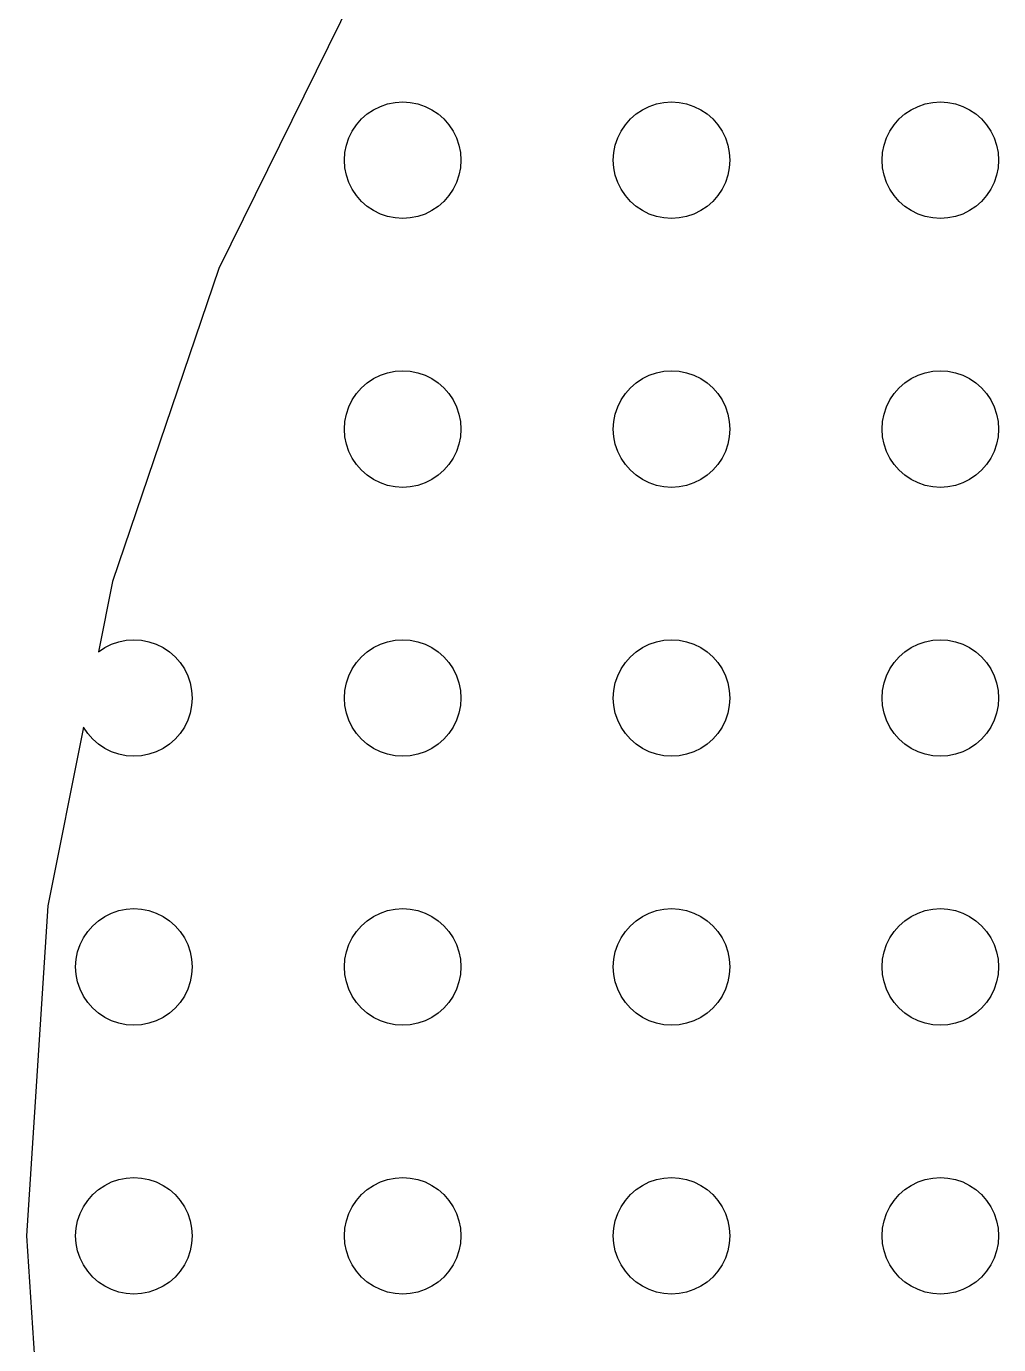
# Model space of a CAD drawing. Header units: metres. Extents: x -141 to 141, y -141 to 141.
# Drawn here: x -141 to -86.8, y -6.1 to 67.5 of the extents above; entities that cross this region are included whole.
import ezdxf

# ---------------------------------------------------------------- set-up
doc = ezdxf.new("R2010")
doc.units = ezdxf.units.M

msp = doc.modelspace()

# ---------------------------------------------------------------- linework, layer by layer
for p, q in [((-122.11, 70.5), (-130.267, 53.9584)), ((-120.424, 63.2222), (-120, 63.25)), ((-120, 63.25), (-119.576, 63.2222)), ((-105.424, 63.2222), (-105, 63.25)), ((-105, 63.25), (-104.576, 63.2222)), ((-90.4242, 63.2222), (-90, 63.25)), ((-90, 63.25), (-89.5758, 63.2222)), ((-122.298, 62.2981), (-121.978, 62.5784)), ((-121.978, 62.5784), (-121.625, 62.8146)), ((-121.625, 62.8146), (-121.244, 63.0026)), ((-121.244, 63.0026), (-120.841, 63.1393)), ((-120.841, 63.1393), (-120.424, 63.2222)), ((-119.576, 63.2222), (-119.159, 63.1393)), ((-119.159, 63.1393), (-118.756, 63.0026)), ((-118.756, 63.0026), (-118.375, 62.8146)), ((-118.375, 62.8146), (-118.022, 62.5784)), ((-118.022, 62.5784), (-117.702, 62.2981)), ((-107.298, 62.2981), (-106.978, 62.5784)), ((-106.978, 62.5784), (-106.625, 62.8146)), ((-106.625, 62.8146), (-106.244, 63.0026)), ((-106.244, 63.0026), (-105.841, 63.1393)), ((-105.841, 63.1393), (-105.424, 63.2222)), ((-104.576, 63.2222), (-104.159, 63.1393)), ((-104.159, 63.1393), (-103.756, 63.0026)), ((-103.756, 63.0026), (-103.375, 62.8146)), ((-103.375, 62.8146), (-103.022, 62.5784)), ((-103.022, 62.5784), (-102.702, 62.2981)), ((-92.2981, 62.2981), (-91.9785, 62.5784)), ((-91.9785, 62.5784), (-91.625, 62.8146)), ((-91.625, 62.8146), (-91.2437, 63.0026)), ((-91.2437, 63.0026), (-90.8412, 63.1393)), ((-90.8412, 63.1393), (-90.4242, 63.2222)), ((-89.5758, 63.2222), (-89.1588, 63.1393)), ((-89.1588, 63.1393), (-88.7563, 63.0026)), ((-88.7563, 63.0026), (-88.375, 62.8146)), ((-88.375, 62.8146), (-88.0215, 62.5784)), ((-88.0215, 62.5784), (-87.7019, 62.2981)), ((-122.815, 61.625), (-122.578, 61.9785)), ((-122.578, 61.9785), (-122.298, 62.2981)), ((-117.702, 62.2981), (-117.422, 61.9785)), ((-117.422, 61.9785), (-117.185, 61.625)), ((-107.815, 61.625), (-107.578, 61.9785)), ((-107.578, 61.9785), (-107.298, 62.2981)), ((-102.702, 62.2981), (-102.422, 61.9785)), ((-102.422, 61.9785), (-102.185, 61.625)), ((-92.8146, 61.625), (-92.5784, 61.9785)), ((-92.5784, 61.9785), (-92.2981, 62.2981)), ((-87.7019, 62.2981), (-87.4216, 61.9785)), ((-87.4216, 61.9785), (-87.1854, 61.625)), ((-123.139, 60.8412), (-123.003, 61.2437)), ((-123.003, 61.2437), (-122.815, 61.625)), ((-117.185, 61.625), (-116.997, 61.2437)), ((-116.997, 61.2437), (-116.861, 60.8412)), ((-108.139, 60.8412), (-108.003, 61.2437)), ((-108.003, 61.2437), (-107.815, 61.625)), ((-102.185, 61.625), (-101.997, 61.2437)), ((-101.997, 61.2437), (-101.861, 60.8412)), ((-93.1393, 60.8412), (-93.0026, 61.2437)), ((-93.0026, 61.2437), (-92.8146, 61.625)), ((-87.1854, 61.625), (-86.9974, 61.2437)), ((-86.9974, 61.2437), (-86.8607, 60.8412)), ((-123.25, 60), (-123.222, 60.4242)), ((-123.222, 60.4242), (-123.139, 60.8412)), ((-116.861, 60.8412), (-116.778, 60.4242)), ((-116.778, 60.4242), (-116.75, 60)), ((-108.25, 60), (-108.222, 60.4242)), ((-108.222, 60.4242), (-108.139, 60.8412)), ((-101.861, 60.8412), (-101.778, 60.4242)), ((-101.778, 60.4242), (-101.75, 60)), ((-93.25, 60), (-93.2222, 60.4242)), ((-93.2222, 60.4242), (-93.1393, 60.8412)), ((-86.8607, 60.8412), (-86.7778, 60.4242)), ((-86.7778, 60.4242), (-86.75, 60)), ((-123.222, 59.5758), (-123.25, 60)), ((-123.139, 59.1588), (-123.222, 59.5758)), ((-116.778, 59.5758), (-116.861, 59.1588)), ((-116.75, 60), (-116.778, 59.5758)), ((-108.222, 59.5758), (-108.25, 60)), ((-108.139, 59.1588), (-108.222, 59.5758)), ((-101.778, 59.5758), (-101.861, 59.1588)), ((-101.75, 60), (-101.778, 59.5758)), ((-93.2222, 59.5758), (-93.25, 60)), ((-93.1393, 59.1588), (-93.2222, 59.5758)), ((-86.7778, 59.5758), (-86.8607, 59.1588)), ((-86.75, 60), (-86.7778, 59.5758)), ((-123.003, 58.7563), (-123.139, 59.1588)), ((-116.861, 59.1588), (-116.997, 58.7563)), ((-108.003, 58.7563), (-108.139, 59.1588)), ((-101.861, 59.1588), (-101.997, 58.7563)), ((-93.0026, 58.7563), (-93.1393, 59.1588)), ((-86.8607, 59.1588), (-86.9974, 58.7563)), ((-122.815, 58.375), (-123.003, 58.7563)), ((-122.578, 58.0215), (-122.815, 58.375)), ((-117.185, 58.375), (-117.422, 58.0215)), ((-116.997, 58.7563), (-117.185, 58.375)), ((-107.815, 58.375), (-108.003, 58.7563)), ((-107.578, 58.0215), (-107.815, 58.375)), ((-102.185, 58.375), (-102.422, 58.0215)), ((-101.997, 58.7563), (-102.185, 58.375)), ((-92.8146, 58.375), (-93.0026, 58.7563)), ((-92.5784, 58.0215), (-92.8146, 58.375)), ((-87.1854, 58.375), (-87.4216, 58.0215)), ((-86.9974, 58.7563), (-87.1854, 58.375)), ((-122.298, 57.7019), (-122.578, 58.0215)), ((-121.978, 57.4216), (-122.298, 57.7019)), ((-121.625, 57.1854), (-121.978, 57.4216)), ((-118.022, 57.4216), (-118.375, 57.1854)), ((-117.702, 57.7019), (-118.022, 57.4216)), ((-117.422, 58.0215), (-117.702, 57.7019)), ((-107.298, 57.7019), (-107.578, 58.0215)), ((-106.978, 57.4216), (-107.298, 57.7019)), ((-106.625, 57.1854), (-106.978, 57.4216)), ((-103.022, 57.4216), (-103.375, 57.1854)), ((-102.702, 57.7019), (-103.022, 57.4216)), ((-102.422, 58.0215), (-102.702, 57.7019)), ((-92.2981, 57.7019), (-92.5784, 58.0215)), ((-91.9785, 57.4216), (-92.2981, 57.7019)), ((-91.625, 57.1854), (-91.9785, 57.4216)), ((-88.0215, 57.4216), (-88.375, 57.1854)), ((-87.7019, 57.7019), (-88.0215, 57.4216)), ((-87.4216, 58.0215), (-87.7019, 57.7019)), ((-121.244, 56.9974), (-121.625, 57.1854)), ((-120.841, 56.8607), (-121.244, 56.9974)), ((-120.424, 56.7778), (-120.841, 56.8607)), ((-120, 56.75), (-120.424, 56.7778)), ((-119.576, 56.7778), (-120, 56.75)), ((-119.159, 56.8607), (-119.576, 56.7778)), ((-118.756, 56.9974), (-119.159, 56.8607)), ((-118.375, 57.1854), (-118.756, 56.9974)), ((-106.244, 56.9974), (-106.625, 57.1854)), ((-105.841, 56.8607), (-106.244, 56.9974)), ((-105.424, 56.7778), (-105.841, 56.8607)), ((-105, 56.75), (-105.424, 56.7778)), ((-104.576, 56.7778), (-105, 56.75)), ((-104.159, 56.8607), (-104.576, 56.7778)), ((-103.756, 56.9974), (-104.159, 56.8607)), ((-103.375, 57.1854), (-103.756, 56.9974)), ((-91.2437, 56.9974), (-91.625, 57.1854)), ((-90.8412, 56.8607), (-91.2437, 56.9974)), ((-90.4242, 56.7778), (-90.8412, 56.8607)), ((-90, 56.75), (-90.4242, 56.7778)), ((-89.5758, 56.7778), (-90, 56.75)), ((-89.1588, 56.8607), (-89.5758, 56.7778)), ((-88.7563, 56.9974), (-89.1588, 56.8607)), ((-88.375, 57.1854), (-88.7563, 56.9974)), ((-130.267, 53.9584), (-136.196, 36.4935)), ((-121.978, 47.5784), (-121.625, 47.8146)), ((-121.625, 47.8146), (-121.244, 48.0026)), ((-121.244, 48.0026), (-120.841, 48.1393)), ((-120.841, 48.1393), (-120.424, 48.2222)), ((-120.424, 48.2222), (-120, 48.25)), ((-120, 48.25), (-119.576, 48.2222)), ((-119.576, 48.2222), (-119.159, 48.1393)), ((-119.159, 48.1393), (-118.756, 48.0026)), ((-118.756, 48.0026), (-118.375, 47.8146)), ((-118.375, 47.8146), (-118.022, 47.5784)), ((-106.978, 47.5784), (-106.625, 47.8146)), ((-106.625, 47.8146), (-106.244, 48.0026)), ((-106.244, 48.0026), (-105.841, 48.1393)), ((-105.841, 48.1393), (-105.424, 48.2222)), ((-105.424, 48.2222), (-105, 48.25)), ((-105, 48.25), (-104.576, 48.2222)), ((-104.576, 48.2222), (-104.159, 48.1393)), ((-104.159, 48.1393), (-103.756, 48.0026)), ((-103.756, 48.0026), (-103.375, 47.8146)), ((-103.375, 47.8146), (-103.022, 47.5784)), ((-91.9785, 47.5784), (-91.625, 47.8146)), ((-91.625, 47.8146), (-91.2437, 48.0026)), ((-91.2437, 48.0026), (-90.8412, 48.1393)), ((-90.8412, 48.1393), (-90.4242, 48.2222)), ((-90.4242, 48.2222), (-90, 48.25)), ((-90, 48.25), (-89.5758, 48.2222)), ((-89.5758, 48.2222), (-89.1588, 48.1393)), ((-89.1588, 48.1393), (-88.7563, 48.0026)), ((-88.7563, 48.0026), (-88.375, 47.8146)), ((-88.375, 47.8146), (-88.0215, 47.5784)), ((-122.578, 46.9785), (-122.298, 47.2981)), ((-122.298, 47.2981), (-121.978, 47.5784)), ((-118.022, 47.5784), (-117.702, 47.2981)), ((-117.702, 47.2981), (-117.422, 46.9785)), ((-107.578, 46.9785), (-107.298, 47.2981)), ((-107.298, 47.2981), (-106.978, 47.5784)), ((-103.022, 47.5784), (-102.702, 47.2981)), ((-102.702, 47.2981), (-102.422, 46.9785)), ((-92.5784, 46.9785), (-92.2981, 47.2981)), ((-92.2981, 47.2981), (-91.9785, 47.5784)), ((-88.0215, 47.5784), (-87.7019, 47.2981)), ((-87.7019, 47.2981), (-87.4216, 46.9785)), ((-123.003, 46.2437), (-122.815, 46.625)), ((-122.815, 46.625), (-122.578, 46.9785)), ((-117.422, 46.9785), (-117.185, 46.625)), ((-117.185, 46.625), (-116.997, 46.2437)), ((-108.003, 46.2437), (-107.815, 46.625)), ((-107.815, 46.625), (-107.578, 46.9785)), ((-102.422, 46.9785), (-102.185, 46.625)), ((-102.185, 46.625), (-101.997, 46.2437)), ((-93.0026, 46.2437), (-92.8146, 46.625)), ((-92.8146, 46.625), (-92.5784, 46.9785)), ((-87.4216, 46.9785), (-87.1854, 46.625)), ((-87.1854, 46.625), (-86.9974, 46.2437)), ((-123.222, 45.4242), (-123.139, 45.8412)), ((-123.139, 45.8412), (-123.003, 46.2437)), ((-116.997, 46.2437), (-116.861, 45.8412)), ((-116.861, 45.8412), (-116.778, 45.4242)), ((-108.222, 45.4242), (-108.139, 45.8412)), ((-108.139, 45.8412), (-108.003, 46.2437)), ((-101.997, 46.2437), (-101.861, 45.8412)), ((-101.861, 45.8412), (-101.778, 45.4242)), ((-93.2222, 45.4242), (-93.1393, 45.8412)), ((-93.1393, 45.8412), (-93.0026, 46.2437)), ((-86.9974, 46.2437), (-86.8607, 45.8412)), ((-86.8607, 45.8412), (-86.7778, 45.4242)), ((-123.25, 45), (-123.222, 45.4242)), ((-123.222, 44.5758), (-123.25, 45)), ((-116.778, 45.4242), (-116.75, 45)), ((-116.75, 45), (-116.778, 44.5758)), ((-108.25, 45), (-108.222, 45.4242)), ((-108.222, 44.5758), (-108.25, 45)), ((-101.778, 45.4242), (-101.75, 45)), ((-101.75, 45), (-101.778, 44.5758)), ((-93.25, 45), (-93.2222, 45.4242)), ((-93.2222, 44.5758), (-93.25, 45)), ((-86.7778, 45.4242), (-86.75, 45)), ((-86.75, 45), (-86.7778, 44.5758)), ((-123.139, 44.1588), (-123.222, 44.5758)), ((-123.003, 43.7563), (-123.139, 44.1588)), ((-116.861, 44.1588), (-116.997, 43.7563)), ((-116.778, 44.5758), (-116.861, 44.1588)), ((-108.139, 44.1588), (-108.222, 44.5758)), ((-108.003, 43.7563), (-108.139, 44.1588)), ((-101.861, 44.1588), (-101.997, 43.7563)), ((-101.778, 44.5758), (-101.861, 44.1588)), ((-93.1393, 44.1588), (-93.2222, 44.5758)), ((-93.0026, 43.7563), (-93.1393, 44.1588)), ((-86.8607, 44.1588), (-86.9974, 43.7563)), ((-86.7778, 44.5758), (-86.8607, 44.1588)), ((-122.815, 43.375), (-123.003, 43.7563)), ((-116.997, 43.7563), (-117.185, 43.375)), ((-107.815, 43.375), (-108.003, 43.7563)), ((-101.997, 43.7563), (-102.185, 43.375)), ((-92.8146, 43.375), (-93.0026, 43.7563)), ((-86.9974, 43.7563), (-87.1854, 43.375)), ((-122.578, 43.0215), (-122.815, 43.375)), ((-122.298, 42.7019), (-122.578, 43.0215)), ((-121.978, 42.4216), (-122.298, 42.7019)), ((-117.702, 42.7019), (-118.022, 42.4216)), ((-117.422, 43.0215), (-117.702, 42.7019)), ((-117.185, 43.375), (-117.422, 43.0215)), ((-107.578, 43.0215), (-107.815, 43.375)), ((-107.298, 42.7019), (-107.578, 43.0215)), ((-106.978, 42.4216), (-107.298, 42.7019)), ((-102.702, 42.7019), (-103.022, 42.4216)), ((-102.422, 43.0215), (-102.702, 42.7019)), ((-102.185, 43.375), (-102.422, 43.0215)), ((-92.5784, 43.0215), (-92.8146, 43.375)), ((-92.2981, 42.7019), (-92.5784, 43.0215)), ((-91.9785, 42.4216), (-92.2981, 42.7019)), ((-87.7019, 42.7019), (-88.0215, 42.4216)), ((-87.4216, 43.0215), (-87.7019, 42.7019)), ((-87.1854, 43.375), (-87.4216, 43.0215)), ((-121.625, 42.1854), (-121.978, 42.4216)), ((-121.244, 41.9974), (-121.625, 42.1854)), ((-120.841, 41.8607), (-121.244, 41.9974)), ((-118.756, 41.9974), (-119.159, 41.8607)), ((-118.375, 42.1854), (-118.756, 41.9974)), ((-118.022, 42.4216), (-118.375, 42.1854)), ((-106.625, 42.1854), (-106.978, 42.4216)), ((-106.244, 41.9974), (-106.625, 42.1854)), ((-105.841, 41.8607), (-106.244, 41.9974)), ((-103.756, 41.9974), (-104.159, 41.8607)), ((-103.375, 42.1854), (-103.756, 41.9974)), ((-103.022, 42.4216), (-103.375, 42.1854)), ((-91.625, 42.1854), (-91.9785, 42.4216)), ((-91.2437, 41.9974), (-91.625, 42.1854)), ((-90.8412, 41.8607), (-91.2437, 41.9974)), ((-88.7563, 41.9974), (-89.1588, 41.8607)), ((-88.375, 42.1854), (-88.7563, 41.9974)), ((-88.0215, 42.4216), (-88.375, 42.1854)), ((-120.424, 41.7778), (-120.841, 41.8607)), ((-120, 41.75), (-120.424, 41.7778)), ((-119.576, 41.7778), (-120, 41.75)), ((-119.159, 41.8607), (-119.576, 41.7778)), ((-105.424, 41.7778), (-105.841, 41.8607)), ((-105, 41.75), (-105.424, 41.7778)), ((-104.576, 41.7778), (-105, 41.75)), ((-104.159, 41.8607), (-104.576, 41.7778)), ((-90.4242, 41.7778), (-90.8412, 41.8607)), ((-90, 41.75), (-90.4242, 41.7778)), ((-89.5758, 41.7778), (-90, 41.75)), ((-89.1588, 41.8607), (-89.5758, 41.7778)), ((-136.196, 36.4935), (-136.974, 32.5816)), ((-136.244, 33.0026), (-135.841, 33.1393)), ((-135.841, 33.1393), (-135.424, 33.2222)), ((-135.424, 33.2222), (-135, 33.25)), ((-135, 33.25), (-134.576, 33.2222)), ((-134.576, 33.2222), (-134.159, 33.1393)), ((-134.159, 33.1393), (-133.756, 33.0026)), ((-121.244, 33.0026), (-120.841, 33.1393)), ((-120.841, 33.1393), (-120.424, 33.2222)), ((-120.424, 33.2222), (-120, 33.25)), ((-120, 33.25), (-119.576, 33.2222)), ((-119.576, 33.2222), (-119.159, 33.1393)), ((-119.159, 33.1393), (-118.756, 33.0026)), ((-106.244, 33.0026), (-105.841, 33.1393)), ((-105.841, 33.1393), (-105.424, 33.2222)), ((-105.424, 33.2222), (-105, 33.25)), ((-105, 33.25), (-104.576, 33.2222)), ((-104.576, 33.2222), (-104.159, 33.1393)), ((-104.159, 33.1393), (-103.756, 33.0026)), ((-91.2437, 33.0026), (-90.8412, 33.1393)), ((-90.8412, 33.1393), (-90.4242, 33.2222)), ((-90.4242, 33.2222), (-90, 33.25)), ((-90, 33.25), (-89.5758, 33.2222)), ((-89.5758, 33.2222), (-89.1588, 33.1393)), ((-89.1588, 33.1393), (-88.7563, 33.0026)), ((-136.974, 32.5816), (-136.625, 32.8146)), ((-136.625, 32.8146), (-136.244, 33.0026)), ((-133.756, 33.0026), (-133.375, 32.8146)), ((-133.375, 32.8146), (-133.022, 32.5784)), ((-133.022, 32.5784), (-132.702, 32.2981)), ((-122.298, 32.2981), (-121.978, 32.5784)), ((-121.978, 32.5784), (-121.625, 32.8146)), ((-121.625, 32.8146), (-121.244, 33.0026)), ((-118.756, 33.0026), (-118.375, 32.8146)), ((-118.375, 32.8146), (-118.022, 32.5784)), ((-118.022, 32.5784), (-117.702, 32.2981)), ((-107.298, 32.2981), (-106.978, 32.5784)), ((-106.978, 32.5784), (-106.625, 32.8146)), ((-106.625, 32.8146), (-106.244, 33.0026)), ((-103.756, 33.0026), (-103.375, 32.8146)), ((-103.375, 32.8146), (-103.022, 32.5784)), ((-103.022, 32.5784), (-102.702, 32.2981)), ((-92.2981, 32.2981), (-91.9785, 32.5784)), ((-91.9785, 32.5784), (-91.625, 32.8146)), ((-91.625, 32.8146), (-91.2437, 33.0026)), ((-88.7563, 33.0026), (-88.375, 32.8146)), ((-88.375, 32.8146), (-88.0215, 32.5784)), ((-88.0215, 32.5784), (-87.7019, 32.2981)), ((-132.702, 32.2981), (-132.422, 31.9785)), ((-132.422, 31.9785), (-132.185, 31.625)), ((-132.185, 31.625), (-131.997, 31.2437)), ((-123.003, 31.2437), (-122.815, 31.625)), ((-122.815, 31.625), (-122.578, 31.9785)), ((-122.578, 31.9785), (-122.298, 32.2981)), ((-117.702, 32.2981), (-117.422, 31.9785)), ((-117.422, 31.9785), (-117.185, 31.625)), ((-117.185, 31.625), (-116.997, 31.2437)), ((-108.003, 31.2437), (-107.815, 31.625)), ((-107.815, 31.625), (-107.578, 31.9785)), ((-107.578, 31.9785), (-107.298, 32.2981)), ((-102.702, 32.2981), (-102.422, 31.9785)), ((-102.422, 31.9785), (-102.185, 31.625)), ((-102.185, 31.625), (-101.997, 31.2437)), ((-93.0026, 31.2437), (-92.8146, 31.625)), ((-92.8146, 31.625), (-92.5784, 31.9785)), ((-92.5784, 31.9785), (-92.2981, 32.2981)), ((-87.7019, 32.2981), (-87.4216, 31.9785)), ((-87.4216, 31.9785), (-87.1854, 31.625)), ((-87.1854, 31.625), (-86.9974, 31.2437)), ((-131.997, 31.2437), (-131.861, 30.8412)), ((-123.139, 30.8412), (-123.003, 31.2437)), ((-116.997, 31.2437), (-116.861, 30.8412)), ((-108.139, 30.8412), (-108.003, 31.2437)), ((-101.997, 31.2437), (-101.861, 30.8412)), ((-93.1393, 30.8412), (-93.0026, 31.2437)), ((-86.9974, 31.2437), (-86.8607, 30.8412)), ((-131.861, 30.8412), (-131.778, 30.4242)), ((-131.778, 30.4242), (-131.75, 30)), ((-123.25, 30), (-123.222, 30.4242)), ((-123.222, 30.4242), (-123.139, 30.8412)), ((-116.861, 30.8412), (-116.778, 30.4242)), ((-116.778, 30.4242), (-116.75, 30)), ((-108.25, 30), (-108.222, 30.4242)), ((-108.222, 30.4242), (-108.139, 30.8412)), ((-101.861, 30.8412), (-101.778, 30.4242)), ((-101.778, 30.4242), (-101.75, 30)), ((-93.25, 30), (-93.2222, 30.4242)), ((-93.2222, 30.4242), (-93.1393, 30.8412)), ((-86.8607, 30.8412), (-86.7778, 30.4242)), ((-86.7778, 30.4242), (-86.75, 30)), ((-131.778, 29.5758), (-131.861, 29.1588)), ((-131.75, 30), (-131.778, 29.5758)), ((-123.222, 29.5758), (-123.25, 30)), ((-123.139, 29.1588), (-123.222, 29.5758)), ((-116.778, 29.5758), (-116.861, 29.1588)), ((-116.75, 30), (-116.778, 29.5758)), ((-108.222, 29.5758), (-108.25, 30)), ((-108.139, 29.1588), (-108.222, 29.5758)), ((-101.778, 29.5758), (-101.861, 29.1588)), ((-101.75, 30), (-101.778, 29.5758)), ((-93.2222, 29.5758), (-93.25, 30)), ((-93.1393, 29.1588), (-93.2222, 29.5758)), ((-86.7778, 29.5758), (-86.8607, 29.1588)), ((-86.75, 30), (-86.7778, 29.5758)), ((-131.997, 28.7563), (-132.185, 28.375)), ((-131.861, 29.1588), (-131.997, 28.7563)), ((-123.003, 28.7563), (-123.139, 29.1588)), ((-122.815, 28.375), (-123.003, 28.7563)), ((-116.997, 28.7563), (-117.185, 28.375)), ((-116.861, 29.1588), (-116.997, 28.7563)), ((-108.003, 28.7563), (-108.139, 29.1588)), ((-107.815, 28.375), (-108.003, 28.7563)), ((-101.997, 28.7563), (-102.185, 28.375)), ((-101.861, 29.1588), (-101.997, 28.7563)), ((-93.0026, 28.7563), (-93.1393, 29.1588)), ((-92.8146, 28.375), (-93.0026, 28.7563)), ((-86.9974, 28.7563), (-87.1854, 28.375)), ((-86.8607, 29.1588), (-86.9974, 28.7563)), ((-137.811, 28.3702), (-139.794, 18.4042)), ((-137.578, 28.0215), (-137.811, 28.3702)), ((-137.298, 27.7019), (-137.578, 28.0215)), ((-132.422, 28.0215), (-132.702, 27.7019)), ((-132.185, 28.375), (-132.422, 28.0215)), ((-122.578, 28.0215), (-122.815, 28.375)), ((-122.298, 27.7019), (-122.578, 28.0215)), ((-117.422, 28.0215), (-117.702, 27.7019)), ((-117.185, 28.375), (-117.422, 28.0215)), ((-107.578, 28.0215), (-107.815, 28.375)), ((-107.298, 27.7019), (-107.578, 28.0215)), ((-102.422, 28.0215), (-102.702, 27.7019)), ((-102.185, 28.375), (-102.422, 28.0215)), ((-92.5784, 28.0215), (-92.8146, 28.375)), ((-92.2981, 27.7019), (-92.5784, 28.0215)), ((-87.4216, 28.0215), (-87.7019, 27.7019)), ((-87.1854, 28.375), (-87.4216, 28.0215)), ((-136.978, 27.4216), (-137.298, 27.7019)), ((-136.625, 27.1854), (-136.978, 27.4216)), ((-133.022, 27.4216), (-133.375, 27.1854)), ((-132.702, 27.7019), (-133.022, 27.4216)), ((-121.978, 27.4216), (-122.298, 27.7019)), ((-121.625, 27.1854), (-121.978, 27.4216)), ((-118.022, 27.4216), (-118.375, 27.1854)), ((-117.702, 27.7019), (-118.022, 27.4216)), ((-106.978, 27.4216), (-107.298, 27.7019)), ((-106.625, 27.1854), (-106.978, 27.4216)), ((-103.022, 27.4216), (-103.375, 27.1854)), ((-102.702, 27.7019), (-103.022, 27.4216)), ((-91.9785, 27.4216), (-92.2981, 27.7019)), ((-91.625, 27.1854), (-91.9785, 27.4216)), ((-88.0215, 27.4216), (-88.375, 27.1854)), ((-87.7019, 27.7019), (-88.0215, 27.4216)), ((-136.244, 26.9974), (-136.625, 27.1854)), ((-135.841, 26.8607), (-136.244, 26.9974)), ((-135.424, 26.7778), (-135.841, 26.8607)), ((-135, 26.75), (-135.424, 26.7778)), ((-134.576, 26.7778), (-135, 26.75)), ((-134.159, 26.8607), (-134.576, 26.7778)), ((-133.756, 26.9974), (-134.159, 26.8607)), ((-133.375, 27.1854), (-133.756, 26.9974)), ((-121.244, 26.9974), (-121.625, 27.1854)), ((-120.841, 26.8607), (-121.244, 26.9974)), ((-120.424, 26.7778), (-120.841, 26.8607)), ((-120, 26.75), (-120.424, 26.7778)), ((-119.576, 26.7778), (-120, 26.75)), ((-119.159, 26.8607), (-119.576, 26.7778)), ((-118.756, 26.9974), (-119.159, 26.8607)), ((-118.375, 27.1854), (-118.756, 26.9974)), ((-106.244, 26.9974), (-106.625, 27.1854)), ((-105.841, 26.8607), (-106.244, 26.9974)), ((-105.424, 26.7778), (-105.841, 26.8607)), ((-105, 26.75), (-105.424, 26.7778)), ((-104.576, 26.7778), (-105, 26.75)), ((-104.159, 26.8607), (-104.576, 26.7778)), ((-103.756, 26.9974), (-104.159, 26.8607)), ((-103.375, 27.1854), (-103.756, 26.9974)), ((-91.2437, 26.9974), (-91.625, 27.1854)), ((-90.8412, 26.8607), (-91.2437, 26.9974)), ((-90.4242, 26.7778), (-90.8412, 26.8607)), ((-90, 26.75), (-90.4242, 26.7778)), ((-89.5758, 26.7778), (-90, 26.75)), ((-89.1588, 26.8607), (-89.5758, 26.7778)), ((-88.7563, 26.9974), (-89.1588, 26.8607)), ((-88.375, 27.1854), (-88.7563, 26.9974)), ((-139.794, 18.4042), (-141, 0)), ((-136.978, 17.5784), (-136.625, 17.8146)), ((-136.625, 17.8146), (-136.244, 18.0026)), ((-136.244, 18.0026), (-135.841, 18.1393)), ((-135.841, 18.1393), (-135.424, 18.2222)), ((-135.424, 18.2222), (-135, 18.25)), ((-135, 18.25), (-134.576, 18.2222)), ((-134.576, 18.2222), (-134.159, 18.1393)), ((-134.159, 18.1393), (-133.756, 18.0026)), ((-133.756, 18.0026), (-133.375, 17.8146)), ((-133.375, 17.8146), (-133.022, 17.5784)), ((-121.978, 17.5784), (-121.625, 17.8146)), ((-121.625, 17.8146), (-121.244, 18.0026)), ((-121.244, 18.0026), (-120.841, 18.1393)), ((-120.841, 18.1393), (-120.424, 18.2222)), ((-120.424, 18.2222), (-120, 18.25)), ((-120, 18.25), (-119.576, 18.2222)), ((-119.576, 18.2222), (-119.159, 18.1393)), ((-119.159, 18.1393), (-118.756, 18.0026)), ((-118.756, 18.0026), (-118.375, 17.8146)), ((-118.375, 17.8146), (-118.022, 17.5784)), ((-106.978, 17.5784), (-106.625, 17.8146)), ((-106.625, 17.8146), (-106.244, 18.0026)), ((-106.244, 18.0026), (-105.841, 18.1393)), ((-105.841, 18.1393), (-105.424, 18.2222)), ((-105.424, 18.2222), (-105, 18.25)), ((-105, 18.25), (-104.576, 18.2222)), ((-104.576, 18.2222), (-104.159, 18.1393)), ((-104.159, 18.1393), (-103.756, 18.0026)), ((-103.756, 18.0026), (-103.375, 17.8146)), ((-103.375, 17.8146), (-103.022, 17.5784)), ((-91.9785, 17.5784), (-91.625, 17.8146)), ((-91.625, 17.8146), (-91.2437, 18.0026)), ((-91.2437, 18.0026), (-90.8412, 18.1393)), ((-90.8412, 18.1393), (-90.4242, 18.2222)), ((-90.4242, 18.2222), (-90, 18.25)), ((-90, 18.25), (-89.5758, 18.2222)), ((-89.5758, 18.2222), (-89.1588, 18.1393)), ((-89.1588, 18.1393), (-88.7563, 18.0026)), ((-88.7563, 18.0026), (-88.375, 17.8146)), ((-88.375, 17.8146), (-88.0215, 17.5784)), ((-137.815, 16.625), (-137.578, 16.9785)), ((-137.578, 16.9785), (-137.298, 17.2981)), ((-137.298, 17.2981), (-136.978, 17.5784)), ((-133.022, 17.5784), (-132.702, 17.2981)), ((-132.702, 17.2981), (-132.422, 16.9785)), ((-132.422, 16.9785), (-132.185, 16.625)), ((-122.815, 16.625), (-122.578, 16.9785)), ((-122.578, 16.9785), (-122.298, 17.2981)), ((-122.298, 17.2981), (-121.978, 17.5784)), ((-118.022, 17.5784), (-117.702, 17.2981)), ((-117.702, 17.2981), (-117.422, 16.9785)), ((-117.422, 16.9785), (-117.185, 16.625)), ((-107.815, 16.625), (-107.578, 16.9785)), ((-107.578, 16.9785), (-107.298, 17.2981)), ((-107.298, 17.2981), (-106.978, 17.5784)), ((-103.022, 17.5784), (-102.702, 17.2981)), ((-102.702, 17.2981), (-102.422, 16.9785)), ((-102.422, 16.9785), (-102.185, 16.625)), ((-92.8146, 16.625), (-92.5784, 16.9785)), ((-92.5784, 16.9785), (-92.2981, 17.2981)), ((-92.2981, 17.2981), (-91.9785, 17.5784)), ((-88.0215, 17.5784), (-87.7019, 17.2981)), ((-87.7019, 17.2981), (-87.4216, 16.9785)), ((-87.4216, 16.9785), (-87.1854, 16.625)), ((-138.139, 15.8412), (-138.003, 16.2437)), ((-138.003, 16.2437), (-137.815, 16.625)), ((-132.185, 16.625), (-131.997, 16.2437)), ((-131.997, 16.2437), (-131.861, 15.8412)), ((-123.139, 15.8412), (-123.003, 16.2437)), ((-123.003, 16.2437), (-122.815, 16.625)), ((-117.185, 16.625), (-116.997, 16.2437)), ((-116.997, 16.2437), (-116.861, 15.8412)), ((-108.139, 15.8412), (-108.003, 16.2437)), ((-108.003, 16.2437), (-107.815, 16.625)), ((-102.185, 16.625), (-101.997, 16.2437)), ((-101.997, 16.2437), (-101.861, 15.8412)), ((-93.1393, 15.8412), (-93.0026, 16.2437)), ((-93.0026, 16.2437), (-92.8146, 16.625)), ((-87.1854, 16.625), (-86.9974, 16.2437)), ((-86.9974, 16.2437), (-86.8607, 15.8412)), ((-138.222, 15.4242), (-138.139, 15.8412)), ((-131.861, 15.8412), (-131.778, 15.4242)), ((-123.222, 15.4242), (-123.139, 15.8412)), ((-116.861, 15.8412), (-116.778, 15.4242)), ((-108.222, 15.4242), (-108.139, 15.8412)), ((-101.861, 15.8412), (-101.778, 15.4242)), ((-93.2222, 15.4242), (-93.1393, 15.8412)), ((-86.8607, 15.8412), (-86.7778, 15.4242)), ((-138.25, 15), (-138.222, 15.4242)), ((-138.222, 14.5758), (-138.25, 15)), ((-131.778, 15.4242), (-131.75, 15)), ((-131.75, 15), (-131.778, 14.5758)), ((-123.25, 15), (-123.222, 15.4242)), ((-123.222, 14.5758), (-123.25, 15)), ((-116.778, 15.4242), (-116.75, 15)), ((-116.75, 15), (-116.778, 14.5758)), ((-108.25, 15), (-108.222, 15.4242)), ((-108.222, 14.5758), (-108.25, 15)), ((-101.778, 15.4242), (-101.75, 15)), ((-101.75, 15), (-101.778, 14.5758)), ((-93.25, 15), (-93.2222, 15.4242)), ((-93.2222, 14.5758), (-93.25, 15)), ((-86.7778, 15.4242), (-86.75, 15)), ((-86.75, 15), (-86.7778, 14.5758)), ((-138.139, 14.1588), (-138.222, 14.5758)), ((-138.003, 13.7563), (-138.139, 14.1588)), ((-131.861, 14.1588), (-131.997, 13.7563)), ((-131.778, 14.5758), (-131.861, 14.1588)), ((-123.139, 14.1588), (-123.222, 14.5758)), ((-123.003, 13.7563), (-123.139, 14.1588)), ((-116.861, 14.1588), (-116.997, 13.7563)), ((-116.778, 14.5758), (-116.861, 14.1588)), ((-108.139, 14.1588), (-108.222, 14.5758)), ((-108.003, 13.7563), (-108.139, 14.1588)), ((-101.861, 14.1588), (-101.997, 13.7563)), ((-101.778, 14.5758), (-101.861, 14.1588)), ((-93.1393, 14.1588), (-93.2222, 14.5758)), ((-93.0026, 13.7563), (-93.1393, 14.1588)), ((-86.8607, 14.1588), (-86.9974, 13.7563)), ((-86.7778, 14.5758), (-86.8607, 14.1588)), ((-137.815, 13.375), (-138.003, 13.7563)), ((-137.578, 13.0215), (-137.815, 13.375)), ((-132.185, 13.375), (-132.422, 13.0215)), ((-131.997, 13.7563), (-132.185, 13.375)), ((-122.815, 13.375), (-123.003, 13.7563)), ((-122.578, 13.0215), (-122.815, 13.375)), ((-117.185, 13.375), (-117.422, 13.0215)), ((-116.997, 13.7563), (-117.185, 13.375)), ((-107.815, 13.375), (-108.003, 13.7563)), ((-107.578, 13.0215), (-107.815, 13.375)), ((-102.185, 13.375), (-102.422, 13.0215)), ((-101.997, 13.7563), (-102.185, 13.375)), ((-92.8146, 13.375), (-93.0026, 13.7563)), ((-92.5784, 13.0215), (-92.8146, 13.375)), ((-87.1854, 13.375), (-87.4216, 13.0215)), ((-86.9974, 13.7563), (-87.1854, 13.375)), ((-137.298, 12.7019), (-137.578, 13.0215)), ((-136.978, 12.4216), (-137.298, 12.7019)), ((-132.702, 12.7019), (-133.022, 12.4216)), ((-132.422, 13.0215), (-132.702, 12.7019)), ((-122.298, 12.7019), (-122.578, 13.0215)), ((-121.978, 12.4216), (-122.298, 12.7019)), ((-117.702, 12.7019), (-118.022, 12.4216)), ((-117.422, 13.0215), (-117.702, 12.7019)), ((-107.298, 12.7019), (-107.578, 13.0215)), ((-106.978, 12.4216), (-107.298, 12.7019)), ((-102.702, 12.7019), (-103.022, 12.4216)), ((-102.422, 13.0215), (-102.702, 12.7019)), ((-92.2981, 12.7019), (-92.5784, 13.0215)), ((-91.9785, 12.4216), (-92.2981, 12.7019)), ((-87.7019, 12.7019), (-88.0215, 12.4216)), ((-87.4216, 13.0215), (-87.7019, 12.7019)), ((-136.625, 12.1854), (-136.978, 12.4216)), ((-136.244, 11.9974), (-136.625, 12.1854)), ((-135.841, 11.8607), (-136.244, 11.9974)), ((-135.424, 11.7778), (-135.841, 11.8607)), ((-135, 11.75), (-135.424, 11.7778)), ((-134.576, 11.7778), (-135, 11.75)), ((-134.159, 11.8607), (-134.576, 11.7778)), ((-133.756, 11.9974), (-134.159, 11.8607)), ((-133.375, 12.1854), (-133.756, 11.9974)), ((-133.022, 12.4216), (-133.375, 12.1854)), ((-121.625, 12.1854), (-121.978, 12.4216)), ((-121.244, 11.9974), (-121.625, 12.1854)), ((-120.841, 11.8607), (-121.244, 11.9974)), ((-120.424, 11.7778), (-120.841, 11.8607)), ((-120, 11.75), (-120.424, 11.7778)), ((-119.576, 11.7778), (-120, 11.75)), ((-119.159, 11.8607), (-119.576, 11.7778)), ((-118.756, 11.9974), (-119.159, 11.8607)), ((-118.375, 12.1854), (-118.756, 11.9974)), ((-118.022, 12.4216), (-118.375, 12.1854)), ((-106.625, 12.1854), (-106.978, 12.4216)), ((-106.244, 11.9974), (-106.625, 12.1854)), ((-105.841, 11.8607), (-106.244, 11.9974)), ((-105.424, 11.7778), (-105.841, 11.8607)), ((-105, 11.75), (-105.424, 11.7778)), ((-104.576, 11.7778), (-105, 11.75)), ((-104.159, 11.8607), (-104.576, 11.7778)), ((-103.756, 11.9974), (-104.159, 11.8607)), ((-103.375, 12.1854), (-103.756, 11.9974)), ((-103.022, 12.4216), (-103.375, 12.1854)), ((-91.625, 12.1854), (-91.9785, 12.4216)), ((-91.2437, 11.9974), (-91.625, 12.1854)), ((-90.8412, 11.8607), (-91.2437, 11.9974)), ((-90.4242, 11.7778), (-90.8412, 11.8607)), ((-90, 11.75), (-90.4242, 11.7778)), ((-89.5758, 11.7778), (-90, 11.75)), ((-89.1588, 11.8607), (-89.5758, 11.7778)), ((-88.7563, 11.9974), (-89.1588, 11.8607)), ((-88.375, 12.1854), (-88.7563, 11.9974)), ((-88.0215, 12.4216), (-88.375, 12.1854)), ((-136.625, 2.81458), (-136.244, 3.00259)), ((-136.244, 3.00259), (-135.841, 3.13925)), ((-135.841, 3.13925), (-135.424, 3.22218)), ((-135.424, 3.22218), (-135, 3.25)), ((-135, 3.25), (-134.576, 3.22218)), ((-134.576, 3.22218), (-134.159, 3.13925)), ((-134.159, 3.13925), (-133.756, 3.00259)), ((-133.756, 3.00259), (-133.375, 2.81458)), ((-121.625, 2.81458), (-121.244, 3.00259)), ((-121.244, 3.00259), (-120.841, 3.13925)), ((-120.841, 3.13925), (-120.424, 3.22218)), ((-120.424, 3.22218), (-120, 3.25)), ((-120, 3.25), (-119.576, 3.22218)), ((-119.576, 3.22218), (-119.159, 3.13925)), ((-119.159, 3.13925), (-118.756, 3.00259)), ((-118.756, 3.00259), (-118.375, 2.81458)), ((-106.625, 2.81458), (-106.244, 3.00259)), ((-106.244, 3.00259), (-105.841, 3.13925)), ((-105.841, 3.13925), (-105.424, 3.22218)), ((-105.424, 3.22218), (-105, 3.25)), ((-105, 3.25), (-104.576, 3.22218)), ((-104.576, 3.22218), (-104.159, 3.13925)), ((-104.159, 3.13925), (-103.756, 3.00259)), ((-103.756, 3.00259), (-103.375, 2.81458)), ((-91.625, 2.81458), (-91.2437, 3.00259)), ((-91.2437, 3.00259), (-90.8412, 3.13925)), ((-90.8412, 3.13925), (-90.4242, 3.22218)), ((-90.4242, 3.22218), (-90, 3.25)), ((-90, 3.25), (-89.5758, 3.22218)), ((-89.5758, 3.22218), (-89.1588, 3.13925)), ((-89.1588, 3.13925), (-88.7563, 3.00259)), ((-88.7563, 3.00259), (-88.375, 2.81458)), ((-137.578, 1.97847), (-137.298, 2.2981)), ((-137.298, 2.2981), (-136.978, 2.57838)), ((-136.978, 2.57838), (-136.625, 2.81458)), ((-133.375, 2.81458), (-133.022, 2.57838)), ((-133.022, 2.57838), (-132.702, 2.2981)), ((-132.702, 2.2981), (-132.422, 1.97847)), ((-122.578, 1.97847), (-122.298, 2.2981)), ((-122.298, 2.2981), (-121.978, 2.57838)), ((-121.978, 2.57838), (-121.625, 2.81458)), ((-118.375, 2.81458), (-118.022, 2.57838)), ((-118.022, 2.57838), (-117.702, 2.2981)), ((-117.702, 2.2981), (-117.422, 1.97847)), ((-107.578, 1.97847), (-107.298, 2.2981)), ((-107.298, 2.2981), (-106.978, 2.57838)), ((-106.978, 2.57838), (-106.625, 2.81458)), ((-103.375, 2.81458), (-103.022, 2.57838)), ((-103.022, 2.57838), (-102.702, 2.2981)), ((-102.702, 2.2981), (-102.422, 1.97847)), ((-92.5784, 1.97847), (-92.2981, 2.2981)), ((-92.2981, 2.2981), (-91.9785, 2.57838)), ((-91.9785, 2.57838), (-91.625, 2.81458)), ((-88.375, 2.81458), (-88.0215, 2.57838)), ((-88.0215, 2.57838), (-87.7019, 2.2981)), ((-87.7019, 2.2981), (-87.4216, 1.97847)), ((-138.003, 1.24371), (-137.815, 1.625)), ((-137.815, 1.625), (-137.578, 1.97847)), ((-132.422, 1.97847), (-132.185, 1.625)), ((-132.185, 1.625), (-131.997, 1.24371)), ((-123.003, 1.24371), (-122.815, 1.625)), ((-122.815, 1.625), (-122.578, 1.97847)), ((-117.422, 1.97847), (-117.185, 1.625)), ((-117.185, 1.625), (-116.997, 1.24371)), ((-108.003, 1.24371), (-107.815, 1.625)), ((-107.815, 1.625), (-107.578, 1.97847)), ((-102.422, 1.97847), (-102.185, 1.625)), ((-102.185, 1.625), (-101.997, 1.24371)), ((-93.0026, 1.24371), (-92.8146, 1.625)), ((-92.8146, 1.625), (-92.5784, 1.97847)), ((-87.4216, 1.97847), (-87.1854, 1.625)), ((-87.1854, 1.625), (-86.9974, 1.24371)), ((-138.222, 0.42421), (-138.139, 0.84116)), ((-138.139, 0.84116), (-138.003, 1.24371)), ((-131.997, 1.24371), (-131.861, 0.84116)), ((-131.861, 0.84116), (-131.778, 0.42421)), ((-123.222, 0.42421), (-123.139, 0.84116)), ((-123.139, 0.84116), (-123.003, 1.24371)), ((-116.997, 1.24371), (-116.861, 0.84116)), ((-116.861, 0.84116), (-116.778, 0.42421)), ((-108.222, 0.42421), (-108.139, 0.84116)), ((-108.139, 0.84116), (-108.003, 1.24371)), ((-101.997, 1.24371), (-101.861, 0.84116)), ((-101.861, 0.84116), (-101.778, 0.42421)), ((-93.2222, 0.42421), (-93.1393, 0.84116)), ((-93.1393, 0.84116), (-93.0026, 1.24371)), ((-86.9974, 1.24371), (-86.8607, 0.84116)), ((-86.8607, 0.84116), (-86.7778, 0.42421)), ((-141, 0), (-139.794, -18.4042)), ((-138.25, 0), (-138.222, 0.42421)), ((-138.222, -0.42421), (-138.25, 0)), ((-131.778, 0.42421), (-131.75, 0)), ((-131.75, 0), (-131.778, -0.42421)), ((-123.25, 0), (-123.222, 0.42421)), ((-123.222, -0.42421), (-123.25, 0)), ((-116.778, 0.42421), (-116.75, 0)), ((-116.75, 0), (-116.778, -0.42421)), ((-108.25, 0), (-108.222, 0.42421)), ((-108.222, -0.42421), (-108.25, 0)), ((-101.778, 0.42421), (-101.75, 0)), ((-101.75, 0), (-101.778, -0.42421)), ((-93.25, 0), (-93.2222, 0.42421)), ((-93.2222, -0.42421), (-93.25, 0)), ((-86.7778, 0.42421), (-86.75, 0)), ((-86.75, 0), (-86.7778, -0.42421)), ((-138.139, -0.84116), (-138.222, -0.42421)), ((-131.778, -0.42421), (-131.861, -0.84116)), ((-123.139, -0.84116), (-123.222, -0.42421)), ((-116.778, -0.42421), (-116.861, -0.84116)), ((-108.139, -0.84116), (-108.222, -0.42421)), ((-101.778, -0.42421), (-101.861, -0.84116)), ((-93.1393, -0.84116), (-93.2222, -0.42421)), ((-86.7778, -0.42421), (-86.8607, -0.84116)), ((-138.003, -1.24371), (-138.139, -0.84116)), ((-137.815, -1.625), (-138.003, -1.24371)), ((-131.997, -1.24371), (-132.185, -1.625)), ((-131.861, -0.84116), (-131.997, -1.24371)), ((-123.003, -1.24371), (-123.139, -0.84116)), ((-122.815, -1.625), (-123.003, -1.24371)), ((-116.997, -1.24371), (-117.185, -1.625)), ((-116.861, -0.84116), (-116.997, -1.24371)), ((-108.003, -1.24371), (-108.139, -0.84116)), ((-107.815, -1.625), (-108.003, -1.24371)), ((-101.997, -1.24371), (-102.185, -1.625)), ((-101.861, -0.84116), (-101.997, -1.24371)), ((-93.0026, -1.24371), (-93.1393, -0.84116)), ((-92.8146, -1.625), (-93.0026, -1.24371)), ((-86.9974, -1.24371), (-87.1854, -1.625)), ((-86.8607, -0.84116), (-86.9974, -1.24371)), ((-137.578, -1.97847), (-137.815, -1.625)), ((-137.298, -2.2981), (-137.578, -1.97847)), ((-132.422, -1.97847), (-132.702, -2.2981)), ((-132.185, -1.625), (-132.422, -1.97847)), ((-122.578, -1.97847), (-122.815, -1.625)), ((-122.298, -2.2981), (-122.578, -1.97847)), ((-117.422, -1.97847), (-117.702, -2.2981)), ((-117.185, -1.625), (-117.422, -1.97847)), ((-107.578, -1.97847), (-107.815, -1.625)), ((-107.298, -2.2981), (-107.578, -1.97847)), ((-102.422, -1.97847), (-102.702, -2.2981)), ((-102.185, -1.625), (-102.422, -1.97847)), ((-92.5784, -1.97847), (-92.8146, -1.625)), ((-92.2981, -2.2981), (-92.5784, -1.97847)), ((-87.4216, -1.97847), (-87.7019, -2.2981)), ((-87.1854, -1.625), (-87.4216, -1.97847)), ((-136.978, -2.57838), (-137.298, -2.2981)), ((-136.625, -2.81458), (-136.978, -2.57838)), ((-136.244, -3.00259), (-136.625, -2.81458)), ((-133.375, -2.81458), (-133.756, -3.00259)), ((-133.022, -2.57838), (-133.375, -2.81458)), ((-132.702, -2.2981), (-133.022, -2.57838)), ((-121.978, -2.57838), (-122.298, -2.2981)), ((-121.625, -2.81458), (-121.978, -2.57838)), ((-121.244, -3.00259), (-121.625, -2.81458)), ((-118.375, -2.81458), (-118.756, -3.00259)), ((-118.022, -2.57838), (-118.375, -2.81458)), ((-117.702, -2.2981), (-118.022, -2.57838)), ((-106.978, -2.57838), (-107.298, -2.2981)), ((-106.625, -2.81458), (-106.978, -2.57838)), ((-106.244, -3.00259), (-106.625, -2.81458)), ((-103.375, -2.81458), (-103.756, -3.00259)), ((-103.022, -2.57838), (-103.375, -2.81458)), ((-102.702, -2.2981), (-103.022, -2.57838)), ((-91.9785, -2.57838), (-92.2981, -2.2981)), ((-91.625, -2.81458), (-91.9785, -2.57838)), ((-91.2437, -3.00259), (-91.625, -2.81458)), ((-88.375, -2.81458), (-88.7563, -3.00259)), ((-88.0215, -2.57838), (-88.375, -2.81458)), ((-87.7019, -2.2981), (-88.0215, -2.57838)), ((-135.841, -3.13925), (-136.244, -3.00259)), ((-135.424, -3.22218), (-135.841, -3.13925)), ((-135, -3.25), (-135.424, -3.22218)), ((-134.576, -3.22218), (-135, -3.25)), ((-134.159, -3.13925), (-134.576, -3.22218)), ((-133.756, -3.00259), (-134.159, -3.13925)), ((-120.841, -3.13925), (-121.244, -3.00259)), ((-120.424, -3.22218), (-120.841, -3.13925)), ((-120, -3.25), (-120.424, -3.22218)), ((-119.576, -3.22218), (-120, -3.25)), ((-119.159, -3.13925), (-119.576, -3.22218)), ((-118.756, -3.00259), (-119.159, -3.13925)), ((-105.841, -3.13925), (-106.244, -3.00259)), ((-105.424, -3.22218), (-105.841, -3.13925)), ((-105, -3.25), (-105.424, -3.22218)), ((-104.576, -3.22218), (-105, -3.25)), ((-104.159, -3.13925), (-104.576, -3.22218)), ((-103.756, -3.00259), (-104.159, -3.13925)), ((-90.8412, -3.13925), (-91.2437, -3.00259)), ((-90.4242, -3.22218), (-90.8412, -3.13925)), ((-90, -3.25), (-90.4242, -3.22218)), ((-89.5758, -3.22218), (-90, -3.25)), ((-89.1588, -3.13925), (-89.5758, -3.22218)), ((-88.7563, -3.00259), (-89.1588, -3.13925))]:
    msp.add_line(p, q)

doc.saveas('drawing.dxf')
